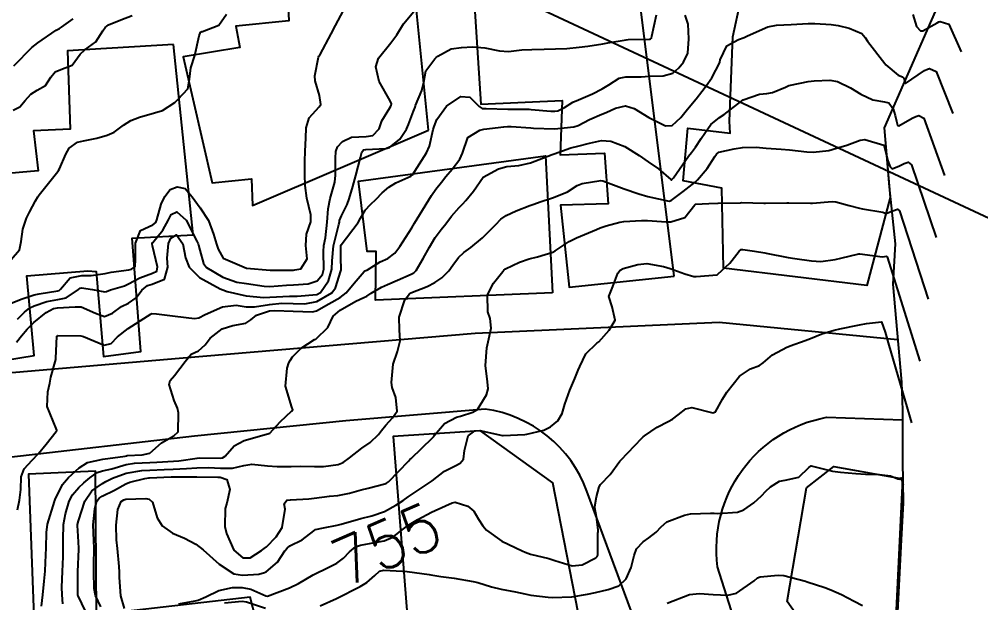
# Model space of a CAD drawing. Header units: metres. Extents: x 318500 to 325275, y 7408834 to 7428799.
# Drawn here: x 324016.6 to 324098.3, y 7420332.6 to 7420382.3 of the extents above; entities that cross this region are included whole.
import ezdxf
from ezdxf.enums import TextEntityAlignment as Align

# ---------------------------------------------------------------- set-up
doc = ezdxf.new("R2010")
doc.units = ezdxf.units.M
doc.header["$MEASUREMENT"] = 0
doc.layers.add('_TEXTO_CONGELA', color=45, linetype='Continuous', plot=False)
for name, color, linetype in [('Area', 45, 'Continuous'), ('Cotas', 45, 'Continuous'), ('Curvas de Nivel 1m', 11, 'Continuous'), ('Curvas de Nivel 5m', 15, 'Continuous'), ('Edificações', 30, 'Continuous'), ('Vias Primárias', 230, 'Continuous')]:
    doc.layers.add(name, color=color, linetype=linetype)
doc.styles.add('Style-STANDARD', font='STANDARD.shx')

msp = doc.modelspace()

# ---------------------------------------------------------------- linework, layer by layer
at = {"layer": '_TEXTO_CONGELA'}
msp.add_line((324298.389, 7420271.953), (323900.004, 7420458.511), dxfattribs=at)
at = {"layer": 'Area'}
msp.add_lwpolyline([(324133.308, 7420428.043), (324128.897, 7420424.301), (324124.733, 7420421.439), (324124.044, 7420420.959), (324114.205, 7420412.936), (324113.365, 7420412.379), (324111.172, 7420410.518), (324108.457, 7420408.505), (324104.174, 7420405.19), (324090.102, 7420373.036), (324090.532, 7420368.02), (324091.042, 7420363.18), (324090.85, 7420359.743), (324091.572, 7420351.404), (324091.68, 7420349.03), (324091.68, 7420344.724), (324091.711, 7420341.16), (324091.545, 7420337.996), (324090.964, 7420326.301)], dxfattribs=at)
at = {"layer": 'Curvas de Nivel 1m', "flags": 128}
for points, elevation in [([(324015.881, 7420358.108), (324016.772, 7420358.476), (324017.892, 7420358.837), (324018.314, 7420358.923), (324019.898, 7420359.186), (324020.002, 7420359.215), (324020.123, 7420359.317), (324020.947, 7420360.272), (324021.918, 7420360.471), (324022.735, 7420360.465), (324023.921, 7420360.656), (324024.434, 7420360.751), (324025.926, 7420360.948), (324026.147, 7420361.016), (324026.451, 7420361.232), (324026.502, 7420361.798), (324026.491, 7420363.232), (324026.903, 7420364.289), (324027.974, 7420364.798), (324028.208, 7420364.976), (324028.308, 7420365.207), (324028.663, 7420366.54), (324028.975, 7420367.2), (324029.431, 7420367.781), (324030.018, 7420368.007), (324030.716, 7420367.879), (324031.32, 7420367.17), (324031.996, 7420366.223), (324032.686, 7420365.149), (324033.11, 7420363.995), (324033.384, 7420363.138), (324033.527, 7420362.717), (324033.938, 7420361.95), (324035.93, 7420361.11), (324037.928, 7420360.937), (324038.074, 7420360.931), (324039.928, 7420360.938), (324040.03, 7420360.947), (324040.532, 7420361.044), (324041.087, 7420361.894), (324040.963, 7420363.04), (324041.019, 7420363.99), (324041.38, 7420365.036), (324041.385, 7420365.64), (324041.057, 7420367.04), (324040.922, 7420368.14), (324040.886, 7420369.041), (324040.889, 7420370.2), (324040.916, 7420371.041), (324040.956, 7420372.162), (324041.001, 7420373.041), (324041.246, 7420373.891), (324042.108, 7420374.813), (324042.236, 7420375.028), (324042.121, 7420375.792), (324041.753, 7420377.034), (324041.721, 7420377.459), (324042.029, 7420379.031), (324042.081, 7420379.12), (324042.172, 7420379.259), (324043.104, 7420381.016), (324043.482, 7420381.729), (324044.161, 7420383.001)], 746), ([(324016.477, 7420356.751), (324017.072, 7420357.358), (324017.513, 7420357.716), (324017.878, 7420357.885), (324018.955, 7420358.263), (324019.887, 7420358.431), (324020.612, 7420358.587), (324021.661, 7420359.294), (324021.79, 7420359.403), (324021.902, 7420359.421), (324022.834, 7420359.281), (324023.897, 7420359.096), (324024.038, 7420359.128), (324024.364, 7420359.263), (324025.546, 7420359.604), (324025.908, 7420359.754), (324026.866, 7420360.276), (324027.922, 7420360.663), (324028.29, 7420360.84), (324028.366, 7420361.206), (324027.948, 7420363.006), (324027.898, 7420363.16), (324027.895, 7420363.211), (324027.909, 7420363.252), (324027.951, 7420363.29), (324028.827, 7420364.342), (324029.295, 7420365.197), (324029.516, 7420365.666), (324029.99, 7420365.879), (324030.797, 7420365.178), (324031.71, 7420363.407), (324031.814, 7420363.162), (324031.846, 7420363.059), (324031.945, 7420362.631), (324032.264, 7420361.485), (324032.53, 7420361.151), (324033.918, 7420360.323), (324035.112, 7420359.918), (324035.91, 7420359.782), (324037.428, 7420359.567), (324037.907, 7420359.544), (324039.312, 7420359.656), (324039.91, 7420359.693), (324041.174, 7420359.774), (324041.915, 7420360.029), (324042.379, 7420360.567), (324042.494, 7420361.022), (324042.465, 7420362.509), (324042.498, 7420363.022), (324042.632, 7420363.685), (324042.785, 7420365.018), (324042.861, 7420366.153), (324043.046, 7420367.014), (324043.426, 7420368.404), (324043.486, 7420369.008), (324043.499, 7420370.456), (324043.522, 7420371.008), (324043.652, 7420371.42), (324044.073, 7420371.86), (324044.834, 7420372.233), (324046.08, 7420372.304), (324046.653, 7420372.393), (324047.205, 7420372.959), (324047.431, 7420373.626), (324048.117, 7420374.726), (324048.194, 7420374.874), (324048.226, 7420374.948), (324048.247, 7420375.074), (324048.124, 7420375.334), (324047.199, 7420376.959), (324046.918, 7420378.209), (324047.141, 7420378.965), (324048.183, 7420380.258), (324048.693, 7420380.942), (324049.257, 7420381.881), (324050.146, 7420382.921)], 747), ([(324092.54, 7420382.672), (324092.871, 7420381.662), (324093.19, 7420381.293), (324093.386, 7420381.29), (324094.624, 7420381.965), (324094.767, 7420382.042), (324094.879, 7420382.081), (324095.6, 7420381.838), (324096.65, 7420379.5)], 749), ([(324016.102, 7420374.53), (324016.652, 7420374.817), (324017.112, 7420375.36), (324017.585, 7420375.888), (324018.123, 7420376.227), (324018.838, 7420376.631), (324019.287, 7420377.333), (324019.673, 7420377.801), (324020.15, 7420378.005), (324021.095, 7420378.367), (324021.803, 7420379.296), (324022.174, 7420379.66), (324023.128, 7420380.333), (324023.715, 7420381.275), (324023.906, 7420381.561), (324024.198, 7420381.781), (324025.244, 7420382.215), (324026.21, 7420382.577)], 744), ([(324016.154, 7420378.311), (324016.694, 7420378.833), (324017.182, 7420379.36), (324017.671, 7420379.859), (324018.179, 7420380.261), (324019.762, 7420381.326), (324020.027, 7420381.488), (324020.194, 7420381.585), (324021.2, 7420382.31)], 743), ([(324016.391, 7420354.816), (324016.807, 7420355.36), (324017.286, 7420355.926), (324017.861, 7420356.475), (324018.896, 7420357.335), (324019.536, 7420357.664), (324019.876, 7420357.723), (324021.355, 7420357.82), (324021.878, 7420357.821), (324023.104, 7420357.278), (324023.867, 7420356.995), (324024.525, 7420357.26), (324025.288, 7420357.839), (324025.883, 7420358.137), (324026.55, 7420358.57), (324027.043, 7420359.223), (324027.501, 7420359.621), (324027.908, 7420359.749), (324028.961, 7420360.153), (324029.249, 7420361.197), (324029.186, 7420361.949), (324029.284, 7420363.197), (324029.502, 7420363.65), (324029.961, 7420363.94), (324030.51, 7420363.182), (324030.753, 7420361.992), (324031.048, 7420361.173), (324031.917, 7420360.31), (324033.698, 7420359.338), (324033.902, 7420359.252), (324034.275, 7420359.126), (324035.896, 7420358.751), (324037.407, 7420358.599), (324037.895, 7420358.625), (324039.575, 7420358.733), (324039.897, 7420358.728), (324040.218, 7420358.725), (324041.898, 7420358.865), (324042.208, 7420359.025), (324042.901, 7420360.029), (324043.183, 7420361.011), (324043.216, 7420361.736), (324043.315, 7420363.01), (324043.775, 7420364.801), (324043.815, 7420365.002), (324043.834, 7420365.15), (324043.988, 7420365.539), (324044.474, 7420366.522), (324044.655, 7420366.99), (324044.963, 7420368.049), (324045.218, 7420368.982), (324045.6, 7420370.521), (324045.71, 7420370.975), (324045.876, 7420371.16), (324046.063, 7420371.192), (324047.755, 7420371.263), (324048.066, 7420371.358), (324048.941, 7420372.073), (324049.528, 7420372.928), (324049.695, 7420373.327), (324050.113, 7420374.436), (324050.246, 7420374.791), (324050.297, 7420374.918), (324050.828, 7420376.218), (324050.981, 7420376.912), (324051.172, 7420377.892), (324051.937, 7420378.902), (324052.053, 7420379.019), (324052.174, 7420379.137), (324053.329, 7420379.737), (324054.185, 7420379.865), (324055.122, 7420379.919), (324056.185, 7420379.847), (324057.427, 7420379.582), (324058.181, 7420379.537), (324059.313, 7420379.673), (324060.184, 7420379.705), (324061.224, 7420379.735), (324062.185, 7420379.76), (324063.146, 7420379.79), (324064.187, 7420379.882), (324064.929, 7420379.988), (324066.192, 7420380.188), (324066.63, 7420380.267), (324068.198, 7420380.524), (324068.342, 7420380.534), (324070.199, 7420380.579), (324070.265, 7420380.593), (324070.335, 7420380.658), (324070.374, 7420380.829), (324070.774, 7420382.652)], 748), ([(324016.47, 7420340.54), (324016.636, 7420341.36), (324016.74, 7420342.294), (324016.785, 7420343.359), (324017.025, 7420344.028), (324017.704, 7420344.784), (324018.261, 7420345.342), (324018.91, 7420346.145), (324019.738, 7420347.198), (324019.793, 7420347.265), (324019.808, 7420347.319), (324019.742, 7420347.466), (324018.991, 7420349.332), (324019.046, 7420350.594), (324019.21, 7420351.329), (324019.288, 7420351.837), (324019.708, 7420353.322), (324019.724, 7420353.419), (324019.819, 7420355.32), (324019.85, 7420355.356), (324019.897, 7420355.366), (324021.851, 7420355.353), (324022.064, 7420355.288), (324023.839, 7420354.544), (324024.414, 7420354.689), (324024.969, 7420355.253), (324025.857, 7420355.972), (324027.836, 7420357.211), (324027.852, 7420357.228), (324027.87, 7420357.243), (324028.281, 7420357.206), (324029.868, 7420357.019), (324031.515, 7420356.814), (324031.867, 7420356.87), (324032.412, 7420357.152), (324033.887, 7420357.822), (324035.054, 7420357.953), (324035.887, 7420357.825), (324036.61, 7420357.821), (324037.889, 7420358.024), (324038.938, 7420358.111), (324039.89, 7420358.084), (324040.871, 7420358.059), (324041.892, 7420358.262), (324043.188, 7420359.011), (324043.49, 7420359.422), (324043.928, 7420360.876), (324043.964, 7420360.965), (324043.976, 7420360.999), (324043.945, 7420361.975), (324043.941, 7420363), (324043.961, 7420363.082), (324045.417, 7420364.978), (324045.621, 7420365.34), (324045.996, 7420366.033), (324046.457, 7420366.512), (324046.933, 7420366.961), (324047.463, 7420367.511), (324048.026, 7420367.989), (324048.616, 7420368.357), (324049.9, 7420368.922), (324050.041, 7420369.044), (324051.222, 7420370.903), (324051.483, 7420371.485), (324051.798, 7420372.903), (324051.858, 7420373.138), (324052.103, 7420373.75), (324052.907, 7420374.888), (324054.128, 7420375.706), (324054.898, 7420375.629), (324055.687, 7420374.846), (324055.952, 7420374.677), (324056.117, 7420374.666), (324056.285, 7420374.67), (324058.117, 7420374.619), (324059.931, 7420374.606), (324060.117, 7420374.599), (324061.798, 7420374.447), (324062.115, 7420374.436), (324062.392, 7420374.481), (324062.957, 7420374.752), (324063.661, 7420375.208), (324064.127, 7420375.416), (324065.328, 7420375.918), (324066.136, 7420376.344), (324066.708, 7420376.701), (324067.578, 7420377.259), (324068.15, 7420377.377), (324069.448, 7420377.369), (324070.151, 7420377.419), (324071.328, 7420377.467), (324072.156, 7420377.673), (324072.659, 7420378.126), (324073.065, 7420378.617), (324073.416, 7420379.377), (324073.524, 7420380.61), (324073.445, 7420381.844), (324073.188, 7420382.615)], 749), ([(324020.311, 7420332.547), (324020.248, 7420333.31), (324020.223, 7420333.967), (324020.285, 7420335.309), (324020.339, 7420336.569), (324020.352, 7420337.309), (324020.34, 7420338.028), (324020.385, 7420339.309), (324020.548, 7420340.211), (324020.859, 7420341.302), (324021.133, 7420341.833), (324021.677, 7420342.441), (324022.114, 7420342.855), (324022.604, 7420343.281), (324023.244, 7420343.725), (324023.696, 7420343.858), (324024.475, 7420344.032), (324025.707, 7420344.397), (324026.42, 7420344.519), (324027.71, 7420344.572), (324028.314, 7420344.601), (324029.712, 7420344.679), (324030.172, 7420344.724), (324031.717, 7420344.957), (324031.899, 7420344.976), (324033.717, 7420344.946), (324033.88, 7420344.966), (324034.115, 7420345.126), (324034.862, 7420345.985), (324035.733, 7420346.443), (324037.635, 7420346.978), (324037.739, 7420347.006), (324037.91, 7420347.077), (324038.787, 7420348.032), (324039.769, 7420348.96), (324039.82, 7420348.998), (324039.848, 7420349.049), (324039.773, 7420349.272), (324039.234, 7420351.058), (324039.366, 7420352.607), (324039.523, 7420353.054), (324039.623, 7420353.253), (324039.828, 7420353.557), (324040.571, 7420354.311), (324041.695, 7420355.032), (324041.811, 7420355.07), (324041.851, 7420355.088), (324042.836, 7420356.045), (324043.301, 7420357.009), (324043.885, 7420357.529), (324045.203, 7420358.29), (324045.896, 7420358.599), (324046.157, 7420358.707), (324046.531, 7420358.964), (324047.391, 7420359.471), (324047.911, 7420359.702), (324048.767, 7420360.087), (324049.925, 7420360.598), (324050.136, 7420360.708), (324050.341, 7420360.914), (324050.931, 7420361.919), (324051.476, 7420362.897), (324051.968, 7420363.694), (324052.471, 7420364.389), (324052.855, 7420364.881), (324053.356, 7420365.51), (324054.001, 7420366.258), (324054.299, 7420366.573), (324054.575, 7420366.862), (324055.224, 7420367.65), (324056.04, 7420368.84), (324057.342, 7420369.532), (324058.049, 7420369.737), (324059.078, 7420369.833), (324060.053, 7420370.052), (324061.905, 7420370.762), (324062.061, 7420370.825), (324063.484, 7420371.33), (324064.071, 7420371.468), (324065.073, 7420371.727), (324066.079, 7420371.968), (324066.88, 7420371.896), (324068.071, 7420371.432), (324069.301, 7420370.668), (324070.055, 7420370.154), (324070.94, 7420369.537), (324071.975, 7420368.631), (324072.04, 7420368.603), (324072.06, 7420368.61), (324072.079, 7420368.629), (324072.201, 7420368.787), (324073.483, 7420370.609), (324073.735, 7420370.935), (324074.072, 7420371.378), (324074.562, 7420372.116), (324074.863, 7420372.592), (324075.383, 7420373.305), (324076.11, 7420373.914), (324076.522, 7420374.166), (324077.033, 7420374.566), (324078.129, 7420375.413), (324079.509, 7420375.905), (324080.134, 7420375.951), (324080.619, 7420376.032), (324081.717, 7420376.504), (324082.02, 7420376.623), (324082.142, 7420376.655), (324083.658, 7420376.966), (324084.148, 7420377.024), (324085.504, 7420377.095), (324086.148, 7420376.986), (324087.242, 7420376.429), (324088.135, 7420375.881), (324089.142, 7420375.417), (324090.129, 7420375.257), (324090.52, 7420375.164), (324090.881, 7420374.661), (324091.035, 7420374.071), (324091.15, 7420373.586), (324091.251, 7420373.269), (324091.36, 7420373.192), (324092.478, 7420373.844), (324092.801, 7420374.004), (324093.057, 7420374.094), (324093.486, 7420373.843), (324095.25, 7420368.98)], 751), ([(324022.566, 7420331.28), (324021.615, 7420333.234), (324021.603, 7420333.29), (324021.58, 7420335.29), (324021.686, 7420337.212), (324021.687, 7420337.289), (324021.625, 7420338.308), (324021.57, 7420339.222), (324021.574, 7420339.291), (324021.643, 7420339.611), (324022.174, 7420341.285), (324022.794, 7420342.158), (324023.683, 7420342.802), (324023.979, 7420342.972), (324024.529, 7420343.257), (324025.696, 7420343.668), (324027.035, 7420343.885), (324027.701, 7420343.927), (324028.921, 7420343.978), (324029.702, 7420344.006), (324030.818, 7420344.059), (324031.704, 7420344.126), (324032.692, 7420344.159), (324033.704, 7420344.092), (324034.74, 7420344.084), (324035.708, 7420344.333), (324036.378, 7420344.432), (324037.708, 7420344.301), (324038.541, 7420344.234), (324039.708, 7420344.235), (324040.487, 7420344.264), (324041.708, 7420344.243), (324042.478, 7420344.249), (324043.711, 7420344.415), (324044.131, 7420344.576), (324044.68, 7420344.986), (324045.728, 7420345.806), (324046.421, 7420346.275), (324047.134, 7420346.956), (324047.4, 7420347.299), (324047.752, 7420347.739), (324048.337, 7420348.365), (324048.74, 7420348.935), (324048.612, 7420350.113), (324048.305, 7420350.942), (324048.238, 7420351.377), (324048.389, 7420352.941), (324048.745, 7420354.027), (324048.992, 7420354.933), (324048.937, 7420355.86), (324048.893, 7420356.935), (324049.388, 7420358.42), (324049.771, 7420358.922), (324049.847, 7420358.975), (324049.901, 7420358.998), (324051.269, 7420359.54), (324051.915, 7420359.886), (324052.525, 7420360.28), (324053.12, 7420360.878), (324053.456, 7420361.356), (324053.947, 7420361.996), (324054.398, 7420362.418), (324054.991, 7420362.855), (324055.968, 7420363.671), (324057.097, 7420364.823), (324057.537, 7420365.266), (324057.992, 7420365.592), (324058.831, 7420365.969), (324060.004, 7420366.421), (324060.267, 7420366.526), (324060.96, 7420366.776), (324061.748, 7420367.03), (324062.015, 7420367.102), (324063.188, 7420367.582), (324064.031, 7420368.117), (324064.456, 7420368.311), (324066.038, 7420368.558), (324066.21, 7420368.535), (324068.027, 7420367.846), (324069.274, 7420367.415), (324070.018, 7420367.2), (324071.85, 7420366.795), (324072.013, 7420366.843), (324073.035, 7420367.605), (324074.037, 7420368.418), (324074.142, 7420368.496), (324074.26, 7420368.598), (324075.077, 7420369.562), (324075.734, 7420370.583), (324075.858, 7420370.787), (324076.066, 7420370.962), (324077.376, 7420371.255), (324078.072, 7420371.362), (324079.228, 7420371.377), (324080.072, 7420371.314), (324081.359, 7420371.219), (324082.07, 7420371.156), (324083.543, 7420371.003), (324084.068, 7420370.976), (324085.405, 7420371.115), (324086.073, 7420371.294), (324086.937, 7420371.571), (324088.083, 7420371.975), (324088.453, 7420372.045), (324090.077, 7420371.549), (324090.237, 7420371.058), (324090.435, 7420370.239), (324090.609, 7420369.709), (324090.787, 7420369.541), (324091.409, 7420369.8), (324091.818, 7420369.987), (324092.146, 7420370.102), (324092.443, 7420369.896), (324094.54, 7420363.72)], 752), ([(324023.546, 7420332.305), (324023.078, 7420333.275), (324022.97, 7420333.872), (324022.951, 7420335.276), (324022.959, 7420335.907), (324022.976, 7420337.276), (324022.946, 7420337.951), (324022.901, 7420339.277), (324023.028, 7420340.65), (324023.204, 7420341.275), (324023.392, 7420341.545), (324023.667, 7420341.726), (324024.697, 7420342.232), (324025.683, 7420342.768), (324026.017, 7420342.903), (324027.282, 7420343.216), (324027.633, 7420343.269), (324027.691, 7420343.274), (324029.535, 7420343.349), (324029.692, 7420343.353), (324031.503, 7420343.352), (324031.693, 7420343.354), (324033.484, 7420343.343), (324033.693, 7420343.321), (324034.252, 7420343.124), (324034.509, 7420342.291), (324034.25, 7420341.124), (324034.118, 7420340.663), (324034.076, 7420339.126), (324034.213, 7420338.543), (324034.846, 7420337.118), (324035.6, 7420336.465), (324036.23, 7420336.471), (324037.191, 7420337.086), (324037.435, 7420337.26), (324037.615, 7420337.406), (324038.444, 7420338.252), (324038.962, 7420339.06), (324039.197, 7420340.598), (324039.113, 7420341.058), (324039.352, 7420341.367), (324039.665, 7420341.414), (324041.215, 7420341.486), (324041.668, 7420341.54), (324042.976, 7420341.705), (324043.672, 7420341.783), (324044.684, 7420341.975), (324045.679, 7420342.244), (324046.254, 7420342.392), (324047.687, 7420342.758), (324047.818, 7420342.818), (324047.98, 7420342.946), (324048.838, 7420343.797), (324049.717, 7420344.73), (324049.814, 7420344.823), (324049.915, 7420344.917), (324051.738, 7420346.667), (324051.837, 7420346.791), (324051.894, 7420346.888), (324052.753, 7420347.882), (324053.763, 7420348.42), (324054.105, 7420348.525), (324055.155, 7420348.849), (324055.542, 7420349.075), (324055.779, 7420349.449), (324056.306, 7420350.319), (324056.452, 7420350.83), (324056.409, 7420351.434), (324056.221, 7420352.834), (324056.349, 7420354.326), (324056.461, 7420354.831), (324056.704, 7420355.991), (324056.636, 7420356.829), (324056.436, 7420357.382), (324056.411, 7420358.832), (324056.919, 7420359.821), (324057.704, 7420360.813), (324057.804, 7420360.94), (324057.934, 7420361.052), (324059.132, 7420361.608), (324059.946, 7420361.887), (324060.657, 7420362.071), (324061.955, 7420362.457), (324062.149, 7420362.565), (324062.414, 7420362.755), (324063.342, 7420363.37), (324063.97, 7420363.691), (324065.656, 7420364.394), (324065.978, 7420364.519), (324066.493, 7420364.702), (324067.655, 7420365.015), (324067.986, 7420365.061), (324069.486, 7420365.166), (324069.987, 7420365.154), (324071.587, 7420365.035), (324071.986, 7420365.028), (324073.184, 7420365.421), (324074.008, 7420366.485), (324074.064, 7420366.545), (324075.224, 7420366.588), (324075.973, 7420366.618), (324076.011, 7420366.62), (324077.896, 7420366.667), (324078.012, 7420366.67), (324079.896, 7420366.638), (324080.012, 7420366.638), (324081.851, 7420366.663), (324082.012, 7420366.664), (324083.851, 7420366.633), (324084.013, 7420366.638), (324085.692, 7420366.768), (324086.014, 7420366.734), (324087.148, 7420366.429), (324088.007, 7420366.196), (324088.274, 7420366.148), (324090.002, 7420365.852), (324090.198, 7420365.78), (324090.347, 7420365.779), (324090.835, 7420365.968), (324091.234, 7420366.107), (324091.406, 7420365.973), (324093.84, 7420358.46)], 753), ([(324025.544, 7420332.152), (324025.247, 7420333.245), (324025.124, 7420334.796), (324025.12, 7420335.247), (324025.101, 7420335.733), (324024.952, 7420337.25), (324024.876, 7420337.997), (324024.857, 7420339.252), (324024.985, 7420340.582), (324025.267, 7420341.246), (324025.496, 7420341.409), (324025.663, 7420341.459), (324027.366, 7420341.513), (324027.664, 7420341.467), (324027.94, 7420341.207), (324028.322, 7420339.878), (324028.746, 7420339.199), (324029.631, 7420338.559), (324030.643, 7420338.156), (324031.617, 7420337.642), (324032.239, 7420337.151), (324033.592, 7420335.935), (324034.849, 7420335.117), (324035.579, 7420334.987), (324036.958, 7420335.089), (324037.455, 7420335.209), (324037.583, 7420335.269), (324038.553, 7420336.108), (324039.191, 7420337.056), (324039.367, 7420337.301), (324039.617, 7420337.492), (324040.653, 7420338.012), (324041.636, 7420338.773), (324041.797, 7420338.868), (324042.477, 7420339.017), (324043.642, 7420339.239), (324043.973, 7420339.325), (324045.649, 7420339.828), (324046.564, 7420340.048), (324047.655, 7420340.406), (324048.603, 7420340.936), (324049.235, 7420341.358), (324049.671, 7420341.653), (324050.433, 7420342.154), (324051.533, 7420342.892), (324051.621, 7420342.961), (324051.692, 7420343.023), (324052.749, 7420343.835), (324053.712, 7420344.329), (324054.069, 7420344.511), (324054.358, 7420344.86), (324054.462, 7420345.594), (324054.767, 7420346.855), (324055.323, 7420347.269), (324055.747, 7420347.308), (324057.68, 7420346.871), (324057.741, 7420346.859), (324059.576, 7420346.958), (324059.743, 7420346.976), (324061.181, 7420347.336), (324061.753, 7420347.604), (324062.382, 7420348.129), (324062.74, 7420348.745), (324062.976, 7420349.548), (324063.4, 7420350.736), (324063.81, 7420351.713), (324064.118, 7420352.426), (324064.235, 7420352.726), (324064.753, 7420353.804), (324065.694, 7420354.712), (324065.785, 7420354.777), (324065.852, 7420354.837), (324066.735, 7420355.829), (324067.253, 7420356.689), (324066.997, 7420357.799), (324066.7, 7420358.698), (324067.053, 7420359.553), (324067.47, 7420360.687), (324067.675, 7420360.943), (324067.936, 7420361.067), (324069.186, 7420361.423), (324069.942, 7420361.491), (324071.348, 7420361.23), (324071.937, 7420361.065), (324073.182, 7420360.611), (324073.927, 7420360.399), (324074.134, 7420360.391), (324075.929, 7420360.541), (324075.958, 7420360.551), (324075.989, 7420360.579), (324076.985, 7420361.524), (324077.795, 7420362.552), (324077.961, 7420362.673), (324078.105, 7420362.691), (324079.098, 7420362.533), (324079.958, 7420362.41), (324080.092, 7420362.385), (324081.953, 7420362.006), (324082.519, 7420361.924), (324083.949, 7420361.721), (324084.739, 7420361.667), (324085.951, 7420361.846), (324086.431, 7420361.957), (324087.959, 7420362.322), (324088.051, 7420362.326), (324089.955, 7420362.064), (324090.322, 7420362.107), (324090.373, 7420362.067), (324093.14, 7420353.2)], 754), ([(324042.194, 7420332.377), (324043.56, 7420333), (324045.571, 7420334.031), (324046.161, 7420334.378), (324046.816, 7420334.958), (324047.214, 7420335.326), (324047.587, 7420335.413), (324049.186, 7420335.326), (324049.586, 7420335.307), (324051.433, 7420335.041), (324051.582, 7420335.013), (324052.449, 7420334.881), (324053.579, 7420334.727), (324055.196, 7420334.465), (324055.575, 7420334.365), (324056.742, 7420333.993), (324057.57, 7420333.81), (324058.785, 7420333.581), (324059.566, 7420333.406), (324060.092, 7420333.309), (324061.564, 7420333.121), (324061.899, 7420333.09), (324063.564, 7420333.145), (324064.912, 7420333.371), (324065.568, 7420333.528), (324066.654, 7420333.777), (324067.574, 7420334.088), (324068.191, 7420334.671), (324068.611, 7420335.649), (324068.852, 7420336.661), (324069.051, 7420337.226), (324069.628, 7420337.838), (324070.12, 7420338.158), (324070.733, 7420338.639), (324071.168, 7420339.111), (324071.649, 7420339.536), (324073.156, 7420340.109), (324073.656, 7420340.209), (324075.363, 7420340.28), (324075.657, 7420340.256), (324075.976, 7420340.247), (324077.658, 7420340.343), (324078.183, 7420340.542), (324079.042, 7420341.157), (324079.678, 7420341.739), (324080.06, 7420342.138), (324080.44, 7420342.509), (324081.208, 7420342.986), (324081.699, 7420343.074), (324082.859, 7420343.322), (324083.715, 7420344.162), (324083.898, 7420344.286), (324085.711, 7420343.848), (324086.392, 7420343.751), (324087.708, 7420343.648), (324088.534, 7420343.581), (324089.708, 7420343.568), (324090.638, 7420343.444), (324091.283, 7420343.2), (324091.438, 7420343.15), (324091.501, 7420343.161), (324091.528, 7420343.229), (324091.552, 7420343.265), (324091.583, 7420343.19), (324091.606, 7420343.112), (324091.623, 7420343.044), (324091.73, 7420342.68)], 756), ([(324071.672, 7420332.628), (324073.567, 7420333.348), (324074.405, 7420333.424), (324075.568, 7420333.363), (324076.827, 7420333.298), (324077.569, 7420333.47), (324079.052, 7420334.528), (324079.339, 7420334.768), (324079.585, 7420334.856), (324081.099, 7420334.986), (324081.587, 7420334.969), (324083.414, 7420334.472), (324083.579, 7420334.419), (324085.079, 7420333.951), (324085.573, 7420333.761), (324086.487, 7420333.344), (324087.564, 7420332.781), (324088.265, 7420332.403)], 757), ([(324034.041, 7420332.637), (324035.555, 7420332.78), (324035.931, 7420332.728), (324037.547, 7420332.191)], 756)]:
    msp.add_lwpolyline(points, dxfattribs=dict(at, elevation=elevation))
at = {"layer": 'Curvas de Nivel 5m', "flags": 128}
for points, elevation in [([(324015.935, 7420361.837), (324016.64, 7420362.666), (324016.785, 7420363.362), (324016.912, 7420364.415), (324017.224, 7420365.358), (324017.476, 7420365.866), (324018.002, 7420366.834), (324018.181, 7420367.174), (324018.294, 7420367.346), (324019.315, 7420368.622), (324019.898, 7420369.322), (324019.95, 7420369.402), (324020.033, 7420369.55), (324020.561, 7420370.803), (324020.849, 7420371.308), (324021.563, 7420371.802), (324022.07, 7420371.941), (324023.205, 7420372.147), (324024.077, 7420372.401), (324024.678, 7420372.664), (324025.468, 7420373.249), (324026.094, 7420373.646), (324026.818, 7420373.95), (324028.101, 7420374.302), (324028.792, 7420374.514), (324029.829, 7420375.193), (324029.968, 7420375.335), (324030.114, 7420375.456), (324030.951, 7420376.355), (324031.072, 7420377.176), (324031.203, 7420378.125), (324031.524, 7420379.17), (324031.887, 7420380.865), (324032.027, 7420381.162), (324032.14, 7420381.211), (324032.191, 7420381.224), (324033.577, 7420381.762), (324034.214, 7420382.697)], 745), ([(324018.517, 7420332.364), (324018.626, 7420333.334), (324018.731, 7420334.492), (324018.803, 7420335.332), (324018.855, 7420336.067), (324018.895, 7420337.331), (324018.914, 7420338.621), (324019.017, 7420339.329), (324019.607, 7420341.269), (324019.613, 7420341.321), (324019.623, 7420341.358), (324019.662, 7420341.444), (324020.295, 7420342.697), (324020.805, 7420343.303), (324021.698, 7420344.125), (324022.418, 7420344.568), (324023.706, 7420344.855), (324025.604, 7420345.128), (324025.719, 7420345.156), (324025.792, 7420345.166), (324027.065, 7420345.22), (324027.721, 7420345.356), (324028.691, 7420346.24), (324029.737, 7420346.847), (324030.113, 7420347.184), (324030.158, 7420348.79), (324030.046, 7420349.186), (324029.78, 7420349.836), (324029.343, 7420351.195), (324029.442, 7420351.555), (324029.808, 7420351.96), (324030.718, 7420353.177), (324031.214, 7420353.785), (324031.833, 7420354.058), (324032.423, 7420354.57), (324032.83, 7420355.145), (324033.862, 7420355.931), (324034.773, 7420356.215), (324035.87, 7420356.424), (324036.278, 7420356.7), (324036.781, 7420357.096), (324037.884, 7420357.471), (324038.322, 7420357.511), (324039.884, 7420357.44), (324041.536, 7420357.381), (324041.884, 7420357.468), (324042.93, 7420358.054), (324043.896, 7420358.618), (324044.381, 7420358.993), (324045.065, 7420359.83), (324045.928, 7420360.821), (324046.018, 7420360.88), (324046.215, 7420360.967), (324047.269, 7420361.628), (324047.945, 7420361.935), (324048.52, 7420362.373), (324048.943, 7420362.935), (324049.976, 7420364.543), (324050.204, 7420364.917), (324050.865, 7420366.039), (324051.406, 7420366.899), (324051.643, 7420367.268), (324052.024, 7420367.806), (324052.498, 7420368.421), (324052.87, 7420368.882), (324053.393, 7420369.53), (324054.055, 7420370.374), (324054.29, 7420370.867), (324054.732, 7420372.209), (324055.747, 7420372.845), (324056.091, 7420372.905), (324057.787, 7420373.131), (324058.095, 7420373.144), (324058.413, 7420373.134), (324060.094, 7420373.037), (324060.325, 7420373.018), (324062.093, 7420372.95), (324063.73, 7420373.109), (324064.097, 7420373.228), (324065.083, 7420373.748), (324066.112, 7420374.205), (324066.48, 7420374.339), (324067.274, 7420374.693), (324068.122, 7420374.895), (324068.879, 7420374.672), (324070.109, 7420373.907), (324071.541, 7420373.195), (324072.099, 7420373.232), (324072.827, 7420373.901), (324073.4, 7420374.611), (324074.129, 7420375.512), (324074.608, 7420376.122), (324074.985, 7420376.592), (324075.456, 7420377.281), (324076.134, 7420378.58), (324076.141, 7420378.609), (324076.173, 7420378.801), (324076.746, 7420380.017), (324077.723, 7420380.557), (324078.202, 7420380.704), (324078.501, 7420380.843), (324080.211, 7420381.608), (324080.962, 7420381.763), (324082.213, 7420381.819), (324083.639, 7420381.903), (324084.214, 7420381.907), (324085.595, 7420381.831), (324086.213, 7420381.746), (324087.136, 7420381.506), (324088.206, 7420381.059), (324088.499, 7420380.711), (324088.695, 7420380.413), (324090.172, 7420378.497), (324090.265, 7420378.389), (324091.287, 7420377.503), (324091.661, 7420377.375), (324091.782, 7420377.245), (324091.829, 7420377.07), (324091.862, 7420376.92), (324091.893, 7420376.828), (324091.927, 7420376.81), (324093.55, 7420377.903), (324093.783, 7420378.022), (324093.968, 7420378.088), (324094.536, 7420377.814), (324095.95, 7420374.24)], 750), ([(324030.166, 7420332.566), (324031.555, 7420332.809), (324031.828, 7420332.884), (324032.476, 7420333.146), (324033.566, 7420333.681), (324034.729, 7420333.957), (324035.568, 7420333.941), (324036.283, 7420333.815), (324037.562, 7420333.247), (324037.699, 7420333.216), (324039.569, 7420333.924), (324040.335, 7420334.28), (324041.58, 7420335.03), (324042.914, 7420335.686), (324043.595, 7420336.021), (324044.156, 7420336.437), (324044.683, 7420336.984), (324045.194, 7420337.399), (324045.619, 7420337.558), (324046.817, 7420337.763), (324047.625, 7420337.917), (324048.345, 7420338.224), (324049.264, 7420338.926), (324049.643, 7420339.215), (324050.47, 7420339.73), (324051.655, 7420340.363), (324052.824, 7420340.878), (324053.4, 7420341.137), (324053.665, 7420341.194), (324054.736, 7420340.854), (324055.234, 7420340.425), (324055.649, 7420339.75), (324056.008, 7420339.199), (324056.33, 7420338.83), (324057.626, 7420337.883), (324059.348, 7420337.059), (324059.612, 7420336.941), (324060.07, 7420336.783), (324061.605, 7420336.404), (324062.111, 7420336.244), (324063.596, 7420335.799), (324064.454, 7420335.864), (324065.606, 7420336.468), (324065.734, 7420336.583), (324065.776, 7420336.708), (324065.79, 7420338.556), (324065.799, 7420338.708), (324065.798, 7420338.864), (324065.653, 7420339.969), (324065.535, 7420340.711), (324065.53, 7420340.843), (324065.674, 7420341.669), (324065.881, 7420342.513), (324065.997, 7420342.705), (324066.837, 7420343.559), (324067.651, 7420344.681), (324067.721, 7420344.775), (324069.524, 7420346.653), (324069.638, 7420346.755), (324069.743, 7420346.841), (324070.809, 7420347.584), (324071.762, 7420348.076), (324072.124, 7420348.265), (324072.608, 7420348.617), (324073.253, 7420349.133), (324073.78, 7420349.263), (324075.548, 7420348.799), (324075.775, 7420348.89), (324076.385, 7420349.97), (324076.754, 7420350.56), (324077.814, 7420351.923), (324078.751, 7420352.536), (324079.516, 7420352.833), (324079.828, 7420353.049), (324080.622, 7420353.729), (324081.848, 7420354.38), (324081.931, 7420354.417), (324082.135, 7420354.496), (324083.395, 7420354.939), (324083.86, 7420355.117), (324084.814, 7420355.508), (324085.871, 7420355.842), (324086.355, 7420355.953), (324087.878, 7420356.264), (324088.007, 7420356.289), (324088.612, 7420356.409), (324089.881, 7420356.533), (324090.206, 7420355.654), (324090.5, 7420354.547), (324092.44, 7420347.94)], 755)]:
    msp.add_lwpolyline(points, dxfattribs=dict(at, elevation=elevation))
at = {"layer": 'Edificações'}
for points in [[(324090.629, 7420367.098), (324088.641, 7420359.64), (324076.462, 7420361.088), (324076.328, 7420367.89), (324073.023, 7420368.524), (324073.425, 7420373.011), (324077.028, 7420372.579), (324076.956, 7420373.587), (324077.247, 7420380.757), (324078.544, 7420386.804), (324088.344, 7420385.724), (324089.291, 7420392.216), (324098.146, 7420391.416), (324090.102, 7420373.036), (324090.629, 7420367.098)], [(324065.078, 7420326.887), (324061.948, 7420342.843), (324055.821, 7420347.277), (324048.381, 7420346.777), (324049.563, 7420331.634)], [(324036.934, 7420330.384), (324036.247, 7420333.132), (324023.18, 7420331.634), (324023.09, 7420343.84), (324017.4, 7420343.59), (324018.527, 7420313.38)]]:
    msp.add_lwpolyline(points, dxfattribs=at)
for points in [[(324072.256, 7420360.41), (324068.584, 7420389.94), (324059.462, 7420389.665), (324059.269, 7420391.546), (324054.777, 7420391.271), (324055.836, 7420375.038), (324062.757, 7420375.358), (324062.574, 7420370.733), (324066.333, 7420370.87), (324066.652, 7420366.557), (324062.618, 7420366.465), (324063.353, 7420359.496), (324072.256, 7420360.41)], [(324051.403, 7420372.847), (324049.609, 7420390.73), (324039.181, 7420389.457), (324039.509, 7420382.138), (324035.027, 7420381.667), (324035.357, 7420379.876), (324030.544, 7420379.074), (324032.998, 7420368.358), (324036.348, 7420368.688), (324036.443, 7420366.426), (324051.403, 7420372.847)], [(324029.721, 7420380.115), (324020.702, 7420379.587), (324020.942, 7420372.926), (324017.824, 7420372.782), (324018.207, 7420369.379), (324013.362, 7420368.948), (324013.074, 7420374.555), (324009.956, 7420374.268), (324010.34, 7420368.325), (324013.842, 7420368.325), (324014.657, 7420360.541), (324011.779, 7420360.205), (324012.642, 7420352.825), (324017.871, 7420353.687), (324017.248, 7420360.445), (324022.429, 7420360.876), (324023.148, 7420360.828), (324023.772, 7420353.592), (324026.938, 7420354.023), (324026.219, 7420363.656), (324031.4, 7420363.943), (324029.721, 7420380.115)], [(324061.931, 7420358.995), (324046.893, 7420358.392), (324046.93, 7420362.53), (324046.187, 7420362.53), (324045.445, 7420368.51), (324061.323, 7420370.648), (324061.931, 7420358.995)], [(324090.276, 7420313.824), (324088.847, 7420313.128), (324087.306, 7420318.683), (324089.087, 7420318.524), (324090.171, 7420324.489), (324082.653, 7420325.631), (324083.419, 7420330.546), (324081.877, 7420332.768), (324083.515, 7420342.427), (324085.826, 7420344.231), (324091.693, 7420343.196)], [(324091.693, 7420343.196), (324090.832, 7420324.318), (324090.276, 7420313.824)]]:
    msp.add_lwpolyline(points, close=True, dxfattribs=at)
at = {"layer": 'Vias Primárias'}
for points in [[(323415.833, 7419583.302), (323419.047, 7419572.746), (323421.03, 7419562.086), (323421.351, 7419557.374), (323421.618, 7419546.016), (323420.655, 7419534.774), (323419.854, 7419529.552), (323419.495, 7419524.986, 0.238184), (323422.135, 7419522.665), (323425.333, 7419521.775), (323439.384, 7419519.04), (323447.038, 7419517.341, 0.392019), (323449.506, 7419518.783), (323449.894, 7419520.081), (323454.112, 7419536.783), (323456.933, 7419548.508), (323462.14, 7419572.405), (323463.204, 7419579.599, 0.075507), (323463.151, 7419593.445, 0), (323461.926, 7419601.304, 0.173993), (323443.828, 7419629.608, 0.279998), (323404.325, 7419640.182, 0.277838)], [(323934.92, 7420316.776, 0), (323936.242, 7420308.849)], [(323715.644, 7420145.548, 0), (323709.04, 7420132.939)], [(324123.038, 7420420.14), (324104.798, 7420424.487), (324081.461, 7420429.753), (324057.412, 7420435.569, 0.103196), (324043.448, 7420436.011, 0.078646), (324029.44, 7420431.198, 0.129386), (324023.676, 7420425.879, 0.052414), (324019.466, 7420417.454, 0), (324015.133, 7420405.899, -0.120493)], [(323939.281, 7420278.615, 0), (323933.27, 7420270.921)], [(323840.737, 7420005.613, 0), (323839.679, 7420000.995, -0.226003)], [(323831.088, 7420001.787, 0), (323833.844, 7420008.443, 0.220888)], [(324069.74, 7420328.89), (324064.849, 7420342.149, 0.276527), (324056.194, 7420349.118), (324044.367, 7420348.118), (324031.506, 7420346.812), (324015.74, 7420344.998), (324004.732, 7420343.814), (323991.689, 7420342.327), (323976.708, 7420340.113), (323971.088, 7420338.927), (323958.451, 7420335.136), (323941.374, 7420330.109)], [(324089.33, 7420292.72), (324081.838, 7420317.174), (324075.957, 7420335.7, -0.400551), (324085.206, 7420348.417), (324091.68, 7420348.193)]]:
    msp.add_lwpolyline(points, format="xyb", dxfattribs=at)
msp.add_lwpolyline([(324006.366, 7420351.404), (324030.189, 7420353.454), (324055.347, 7420355.559), (324076.081, 7420356.498), (324091.256, 7420355.046)], dxfattribs=at)

# ---------------------------------------------------------------- texts
at = {"layer": 'Cotas', "style": 'Style-STANDARD'}
msp.add_text('755', height=4, rotation=23.74686, dxfattribs=at).set_placement((324047.82, 7420337.644, 755), align=Align.MIDDLE_CENTER)

doc.saveas('drawing.dxf')
